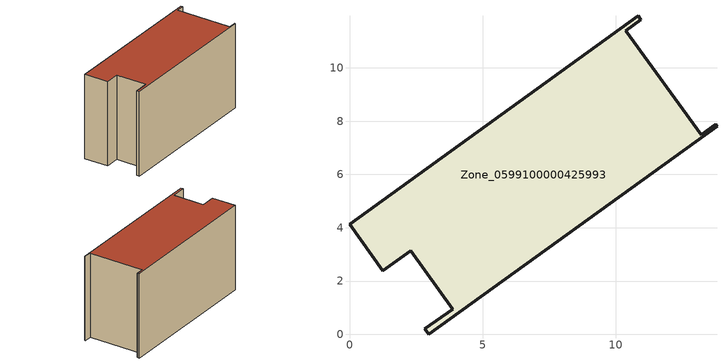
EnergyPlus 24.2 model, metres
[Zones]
Zone_0599100000425993
 floor ground (C_G): 1.25,2.38 0,4.13 10.84,11.96 10.94,11.82 10.37,11.4 13.19,7.49 13.74,7.88 13.79,7.82 2.97,0 2.83,0.2 3.87,0.95 2.29,3.13 z0
 wall outside (C_F): 13.74,7.88 13.19,7.49 10.37,11.4 10.94,11.82 10.84,11.96 0,4.13 1.25,2.38 2.29,3.13 3.87,0.95 2.83,0.2 2.97,0 13.79,7.82 13.74,7.88 z0:7.39
 roof outside (C_R): 3.87,0.95 2.83,0.2 2.97,0 13.79,7.82 13.74,7.88 13.19,7.49 10.37,11.4 10.94,11.82 10.84,11.96 0,4.13 1.25,2.38 2.29,3.13 z7.39
[BUILDING]
Pand.0599100000425993: North Axis=0; Terrain=City; Loads Convergence Tolerance Value=0.04; Temperature Convergence Tolerance Value=0.4; Solar Distribution=FullExterior; Maximum Number of Warmup Days=25; Minimum Number of Warmup Days=1
[Site:Location]
Rotterdam.The.Hague.AP_ZH_NLD Design_Conditions: Latitude=51.96; Longitude=4.45; Time Zone=1; Elevation=-4.5
[SITE:GROUNDTEMPERATURE:BUILDINGSURFACE]
18, 18, 18, 18, 18, 18, 18, 18, 18, 18, 18, 18
[MATERIAL] Thermal Absorptance=0.9; Solar Absorptance=0.7; Visible Absorptance=0.7
Name | Roughness | Thickness | Conductivity | Density | Specific Heat
G.TI.2006-2014 | MediumSmooth | 0.15 | 0.06 | 540 | 1210
F.TI.2006-2014 | Rough | 0.3 | 0.12 | 1920 | 840
R.TI.2006-2014 | MediumRough | 0.2 | 0.08 | 1500 | 1000
[CONSTRUCTION]
C_G: G.TI.2006-2014
C_F: F.TI.2006-2014
C_R: R.TI.2006-2014
[ZONE]
Zone_0599100000425993: Type=1; Multiplier=1; Ceiling Height=Autocalculate; Volume=Autocalculate; Floor Area=autocalculate; Part of Total Floor Area=Yes
[ZONEINFILTRATION:DESIGNFLOWRATE]
Infil_Zone_0599100000425993: Zone or ZoneList or Space or SpaceList=Zone_0599100000425993; Schedule=AlwaysOn; Design Flow Rate Calculation Method=Flow/Area; Flow Rate per Floor Area=0.0015; Constant Term Coefficient=1; Temperature Term Coefficient=0; Velocity Term Coefficient=0; Velocity Squared Term Coefficient=0
[HVACTEMPLATE:ZONE:IDEALLOADSAIRSYSTEM]
Zone_0599100000425993: Maximum Heating Supply Air Temperature=50; Minimum Cooling Supply Air Temperature=13; Maximum Heating Supply Air Humidity Ratio=0.0156; Minimum Cooling Supply Air Humidity Ratio=0.0077; Heating Limit=NoLimit; Cooling Limit=NoLimit; Dehumidification Control Type=ConstantSensibleHeatRatio; Cooling Sensible Heat Ratio=0.7; Dehumidification Setpoint=60; Humidification Control Type=None; Humidification Setpoint=30; Outdoor Air Method=None; Outdoor Air Flow Rate per Person=0.00944; Outdoor Air Flow Rate per Zone Floor Area=0; Outdoor Air Flow Rate per Zone=0; Demand Controlled Ventilation Type=None; Outdoor Air Economizer Type=NoEconomizer; Heat Recovery Type=None; Sensible Heat Recovery Effectiveness=0.7; Latent Heat Recovery Effectiveness=0.65
[ZONECONTROL:THERMOSTAT]
ThermostatControl_Zone_0599100000425993: Zone or ZoneList=Zone_0599100000425993; Control Type Schedule=DualSetpointControlType; Control 1=Thermostat_Zone_0599100000425993; Temperature Difference Between Cutout And Setpoint=0
[THERMOSTATSETPOINT:DUALSETPOINT]
Thermostat_Zone_0599100000425993: Heating Setpoint Temperature Schedule=HeatingSetpoint_Zone_0599100000425993; Cooling Setpoint Temperature Schedule=CoolingSetpoint_Zone_0599100000425993
[SCHEDULE:COMPACT]
HeatingSetpoint_Zone_0599100000425993: Through: 12/31, For: AllDays, Until: 24:00, 21
CoolingSetpoint_Zone_0599100000425993: Through: 12/31, For: AllDays, Until: 24:00, 24
DualSetpointControlType: Through: 12/31, For: AllDays, Until: 24:00, 4
AlwaysOn: Through: 12/31, For: AllDays, Until: 24:00, 1
